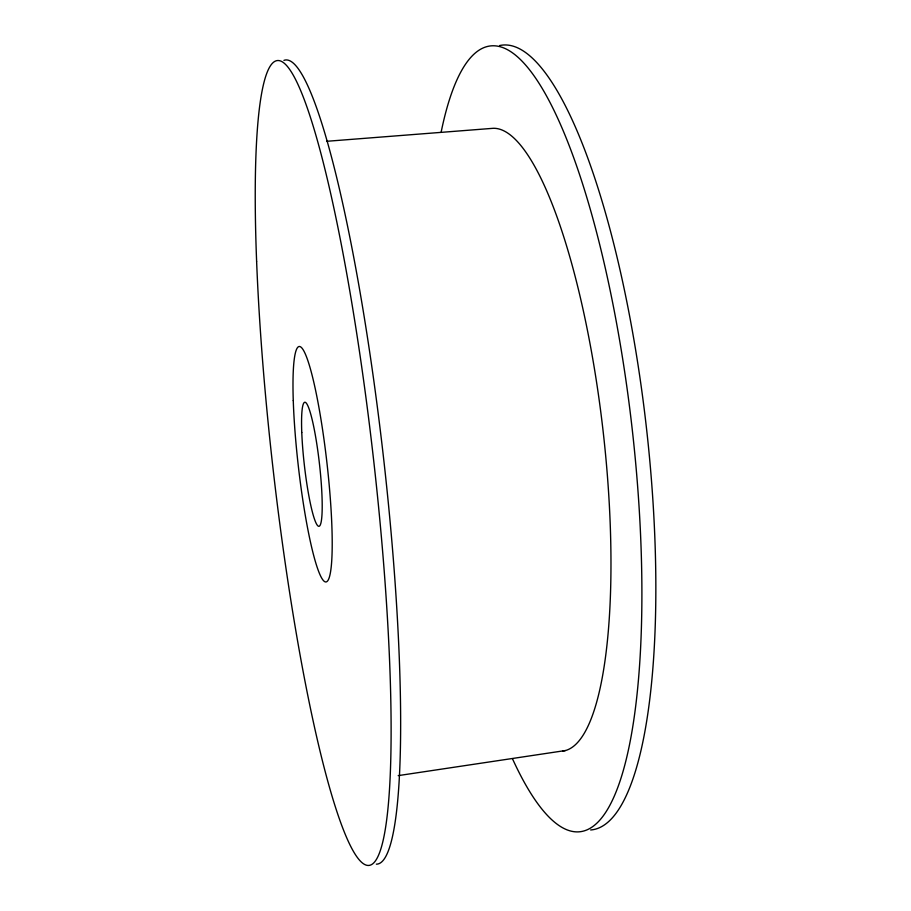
<?xml version="1.0" encoding="UTF-8"?>
<svg xmlns="http://www.w3.org/2000/svg" width="911" height="911" viewBox="0 0 911 911"><rect width="100%" height="100%" fill="white"/><g stroke="black" fill="none" stroke-linecap="round" stroke-linejoin="round"><path stroke-width="1.37" d="M398.209 775.625L565.378 750.55M326.582 141.307L493.193 128.303A313.35 76.478 83.5 0 1 603.424 433.966A313.35 76.478 83.5 0 1 562.702 751.074M441.22 131.776A395.454 97.443 83.5 0 1 576.697 166.132A395.454 97.443 83.5 0 1 636.914 695.537A395.454 97.443 83.5 0 1 512.551 758.909M499.615 45.55A394.918 99.959 83.5 0 1 645.865 422.841A394.918 99.959 83.5 0 1 590.658 829.967M283.925 60.377A404.666 52.314 83.5 0 1 382.95 452.699A404.666 52.314 83.5 0 1 376.357 864.152M301.769 432.474A62.426 7.573 83.5 0 0 318.725 526.296A62.426 7.573 83.5 0 0 315.138 434.023A62.426 7.573 83.5 0 0 301.769 432.474M256.617 261.355A405.031 50.458 83.5 0 0 368.215 865.45A405.031 50.458 83.5 0 0 344.654 262.129A405.031 50.458 83.5 0 0 256.617 261.355M293.262 400.567A118.521 14.405 83.5 0 0 325.102 581.822A118.521 14.405 83.5 0 0 319.408 410.155A118.521 14.405 83.5 0 0 293.262 400.567"/></g></svg>
